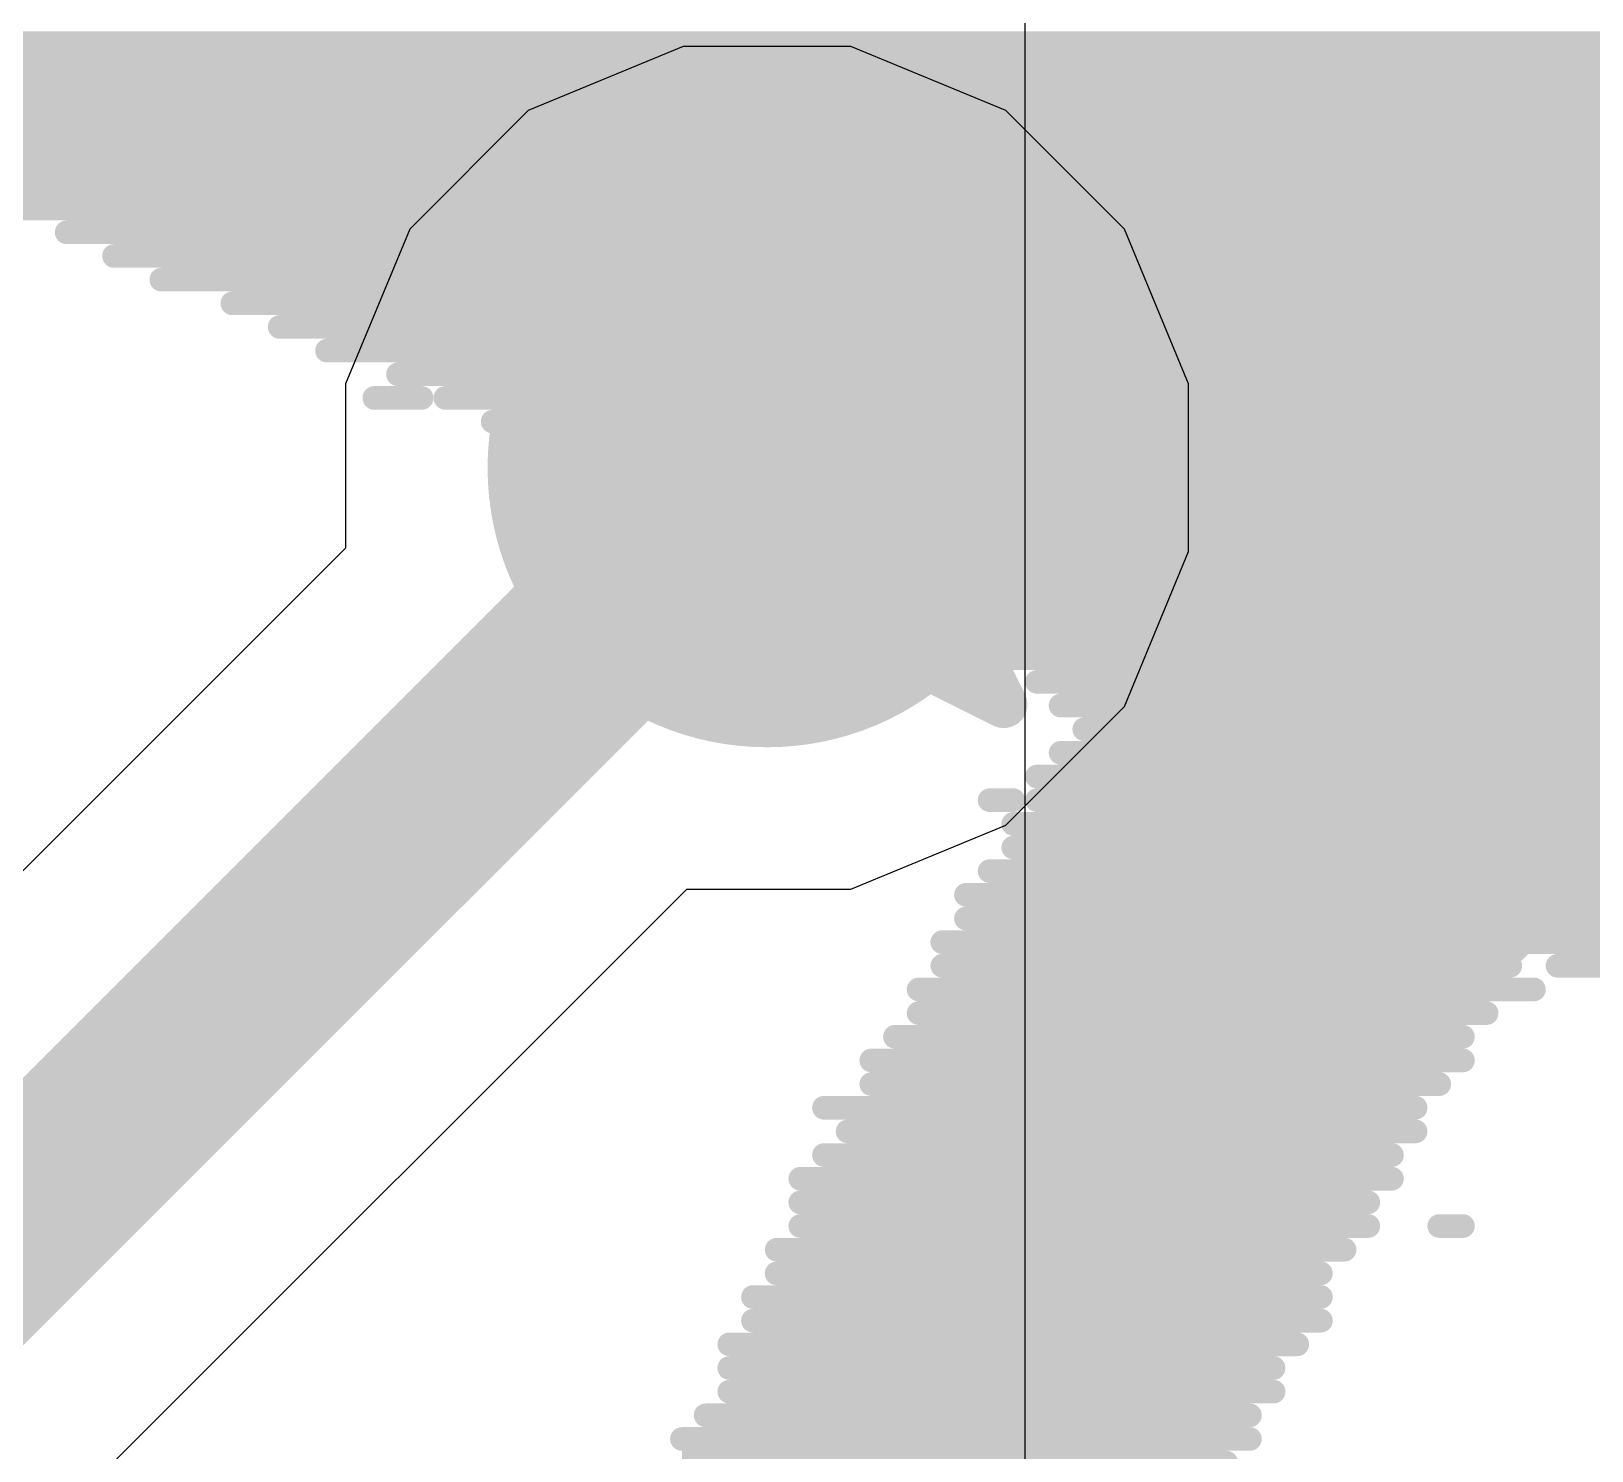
# Model space of a CAD drawing. Header units: inches. Extents: x -5 to 247, y -53 to 67.
# Drawn here: x 28.115 to 29.79, y -14.085 to -12.561 of the extents above; entities that cross this region are included whole.
import ezdxf

# ---------------------------------------------------------------- set-up
doc = ezdxf.new("R2010")
doc.units = ezdxf.units.IN
for name, color, linetype in [('Bottom Layer', 5, 'Continuous'), ('Bottom Overlay', 54, 'Continuous'), ('Drill Drawing', 1, 'Continuous'), ('Top Layer', 1, 'Continuous'), ('Via Holes', 16, 'Continuous')]:
    doc.layers.add(name, color=color, linetype=linetype)

msp = doc.modelspace()

# ---------------------------------------------------------------- hatches: boundary and pattern name
at = {"layer": 'Bottom Layer'}
h = msp.add_hatch(color=5, dxfattribs=at)
edge = h.paths.add_edge_path()
edge.add_arc((28.9052, -13.0302), 0.3, 0, 360)
at = {"layer": 'Top Layer'}
h = msp.add_hatch(color=1, dxfattribs=at)
edge = h.paths.add_edge_path()
edge.add_arc((28.9052, -13.0302), 0.3, 0, 360)
at = {"layer": 'Via Holes'}
h = msp.add_hatch(color=7, dxfattribs=at)
edge = h.paths.add_edge_path()
edge.add_arc((28.9052, -13.0302), 0.15, 0, 360)

# ---------------------------------------------------------------- linework, layer by layer
at = {"layer": 'Bottom Layer'}
for p, q in [((28.8152, -12.5778), (28.6489, -12.6467)), ((28.9952, -12.5778), (28.8152, -12.5778)), ((29.1615, -12.6467), (28.9952, -12.5778)), ((28.6489, -12.6467), (28.5217, -12.7739)), ((29.2887, -12.7739), (29.1615, -12.6467)), ((28.5217, -12.7739), (28.4528, -12.9402)), ((29.3576, -12.9402), (29.2887, -12.7739)), ((28.4528, -12.9402), (28.4528, -13.1164)), ((29.3576, -13.1202), (29.3576, -12.9402)), ((28.4528, -13.1164), (26.0979, -15.4712)), ((29.2887, -13.2865), (29.3576, -13.1202)), ((29.1615, -13.4137), (29.2887, -13.2865)), ((28.9952, -13.4826), (29.1615, -13.4137)), ((28.1977, -14.1039), (28.819, -13.4826)), ((28.819, -13.4826), (28.9952, -13.4826))]:
    msp.add_line(p, q, dxfattribs=at)
msp.add_lwpolyline([(26.2052, -15.7302, 0.2032, 0.2032, 0), (28.9052, -13.0302, 0.2032, 0.2032, 0)], format="xyseb", dxfattribs=at)
msp.add_lwpolyline([(28.8544, -13.0302, 0.1016, 0.1016, 1), (28.956, -13.0302, 0.1016, 0.1016, 1)], format="xyseb", close=True, dxfattribs=at)
at = {"layer": 'Bottom Overlay'}
for points in [[(27.8233, -12.5742, 0.0254, 0.0254, 0), (32.2429, -12.5742, 0.0254, 0.0254, 0)], [(27.7725, -12.5996, 0.0254, 0.0254, 0), (32.2683, -12.5996, 0.0254, 0.0254, 0)], [(27.7979, -12.625, 0.0254, 0.0254, 0), (32.2937, -12.625, 0.0254, 0.0254, 0)], [(27.8487, -12.6504, 0.0254, 0.0254, 0), (32.3191, -12.6504, 0.0254, 0.0254, 0)], [(27.8995, -12.6758, 0.0254, 0.0254, 0), (32.3445, -12.6758, 0.0254, 0.0254, 0)], [(27.9757, -12.7012, 0.0254, 0.0254, 0), (32.3699, -12.7012, 0.0254, 0.0254, 0)], [(28.0265, -12.7266, 0.0254, 0.0254, 0), (32.3953, -12.7266, 0.0254, 0.0254, 0)], [(28.0773, -12.752, 0.0254, 0.0254, 0), (32.4207, -12.752, 0.0254, 0.0254, 0)], [(28.1535, -12.7774, 0.0254, 0.0254, 0), (32.4715, -12.7774, 0.0254, 0.0254, 0)], [(28.2043, -12.8028, 0.0254, 0.0254, 0), (32.4969, -12.8028, 0.0254, 0.0254, 0)], [(28.2551, -12.8282, 0.0254, 0.0254, 0), (32.5223, -12.8282, 0.0254, 0.0254, 0)], [(28.3313, -12.8536, 0.0254, 0.0254, 0), (32.5477, -12.8536, 0.0254, 0.0254, 0)], [(28.3821, -12.879, 0.0254, 0.0254, 0), (32.5731, -12.879, 0.0254, 0.0254, 0)], [(28.4329, -12.9044, 0.0254, 0.0254, 0), (32.5985, -12.9044, 0.0254, 0.0254, 0)], [(28.5091, -12.9298, 0.0254, 0.0254, 0), (32.6239, -12.9298, 0.0254, 0.0254, 0)], [(28.4837, -12.9552, 0.0254, 0.0254, 0), (28.5345, -12.9552, 0.0254, 0.0254, 0)], [(28.5599, -12.9552, 0.0254, 0.0254, 0), (32.6493, -12.9552, 0.0254, 0.0254, 0)], [(28.6107, -12.9806, 0.0254, 0.0254, 0), (32.6747, -12.9806, 0.0254, 0.0254, 0)], [(28.6869, -13.006, 0.0254, 0.0254, 0), (32.7255, -13.006, 0.0254, 0.0254, 0)], [(28.7123, -13.0314, 0.0254, 0.0254, 0), (32.7509, -13.0314, 0.0254, 0.0254, 0)], [(28.7885, -13.0568, 0.0254, 0.0254, 0), (32.8017, -13.0568, 0.0254, 0.0254, 0)], [(28.8393, -13.0822, 0.0254, 0.0254, 0), (32.8017, -13.0822, 0.0254, 0.0254, 0)], [(28.8901, -13.1076, 0.0254, 0.0254, 0), (32.8525, -13.1076, 0.0254, 0.0254, 0)], [(28.8393, -13.133, 0.0254, 0.0254, 0), (28.8647, -13.133, 0.0254, 0.0254, 0)], [(28.9409, -13.133, 0.0254, 0.0254, 0), (32.8525, -13.133, 0.0254, 0.0254, 0)], [(28.9917, -13.1584, 0.0254, 0.0254, 0), (32.9033, -13.1584, 0.0254, 0.0254, 0)], [(29.0425, -13.1838, 0.0254, 0.0254, 0), (32.9033, -13.1838, 0.0254, 0.0254, 0)], [(29.0679, -13.2092, 0.0254, 0.0254, 0), (32.9541, -13.2092, 0.0254, 0.0254, 0)], [(29.1187, -13.2346, 0.0254, 0.0254, 0), (32.9795, -13.2346, 0.0254, 0.0254, 0)], [(29.1949, -13.26, 0.0254, 0.0254, 0), (33.0049, -13.26, 0.0254, 0.0254, 0)], [(29.2203, -13.2854, 0.0254, 0.0254, 0), (33.0303, -13.2854, 0.0254, 0.0254, 0)], [(29.2457, -13.3108, 0.0254, 0.0254, 0), (33.0557, -13.3108, 0.0254, 0.0254, 0)], [(29.2203, -13.3362, 0.0254, 0.0254, 0), (33.0811, -13.3362, 0.0254, 0.0254, 0)], [(29.1949, -13.3616, 0.0254, 0.0254, 0), (33.1065, -13.3616, 0.0254, 0.0254, 0)], [(29.1441, -13.387, 0.0254, 0.0254, 0), (29.1695, -13.387, 0.0254, 0.0254, 0)], [(29.1949, -13.387, 0.0254, 0.0254, 0), (33.1319, -13.387, 0.0254, 0.0254, 0)], [(29.1695, -13.4124, 0.0254, 0.0254, 0), (33.1827, -13.4124, 0.0254, 0.0254, 0)], [(29.1695, -13.4378, 0.0254, 0.0254, 0), (33.2081, -13.4378, 0.0254, 0.0254, 0)], [(29.1441, -13.4632, 0.0254, 0.0254, 0), (33.2335, -13.4632, 0.0254, 0.0254, 0)], [(29.1187, -13.4886, 0.0254, 0.0254, 0), (33.2589, -13.4886, 0.0254, 0.0254, 0)], [(29.1187, -13.514, 0.0254, 0.0254, 0), (33.2843, -13.514, 0.0254, 0.0254, 0)], [(29.0933, -13.5394, 0.0254, 0.0254, 0), (33.3097, -13.5394, 0.0254, 0.0254, 0)], [(29.0933, -13.5648, 0.0254, 0.0254, 0), (29.7029, -13.5648, 0.0254, 0.0254, 0)], [(29.7537, -13.5648, 0.0254, 0.0254, 0), (33.3351, -13.5648, 0.0254, 0.0254, 0)], [(29.0679, -13.5902, 0.0254, 0.0254, 0), (29.7283, -13.5902, 0.0254, 0.0254, 0)], [(29.0679, -13.6156, 0.0254, 0.0254, 0), (29.6775, -13.6156, 0.0254, 0.0254, 0)], [(29.0425, -13.641, 0.0254, 0.0254, 0), (29.6521, -13.641, 0.0254, 0.0254, 0)], [(29.0171, -13.6664, 0.0254, 0.0254, 0), (29.6521, -13.6664, 0.0254, 0.0254, 0)], [(29.0171, -13.6918, 0.0254, 0.0254, 0), (29.6267, -13.6918, 0.0254, 0.0254, 0)], [(28.9663, -13.7172, 0.0254, 0.0254, 0), (29.6013, -13.7172, 0.0254, 0.0254, 0)], [(28.9917, -13.7426, 0.0254, 0.0254, 0), (29.6013, -13.7426, 0.0254, 0.0254, 0)], [(28.9663, -13.768, 0.0254, 0.0254, 0), (29.5759, -13.768, 0.0254, 0.0254, 0)], [(28.9409, -13.7934, 0.0254, 0.0254, 0), (29.5759, -13.7934, 0.0254, 0.0254, 0)], [(28.9409, -13.8188, 0.0254, 0.0254, 0), (29.5505, -13.8188, 0.0254, 0.0254, 0)], [(28.9409, -13.8442, 0.0254, 0.0254, 0), (29.5505, -13.8442, 0.0254, 0.0254, 0)], [(29.6267, -13.8442, 0.0254, 0.0254, 0), (29.6521, -13.8442, 0.0254, 0.0254, 0)], [(28.9155, -13.8696, 0.0254, 0.0254, 0), (29.5251, -13.8696, 0.0254, 0.0254, 0)], [(28.9155, -13.895, 0.0254, 0.0254, 0), (29.4997, -13.895, 0.0254, 0.0254, 0)], [(28.8901, -13.9204, 0.0254, 0.0254, 0), (29.4997, -13.9204, 0.0254, 0.0254, 0)], [(28.8901, -13.9458, 0.0254, 0.0254, 0), (29.4997, -13.9458, 0.0254, 0.0254, 0)], [(28.8647, -13.9712, 0.0254, 0.0254, 0), (29.4743, -13.9712, 0.0254, 0.0254, 0)], [(28.8647, -13.9966, 0.0254, 0.0254, 0), (29.4489, -13.9966, 0.0254, 0.0254, 0)], [(28.8647, -14.022, 0.0254, 0.0254, 0), (29.4489, -14.022, 0.0254, 0.0254, 0)], [(28.8393, -14.0474, 0.0254, 0.0254, 0), (29.4235, -14.0474, 0.0254, 0.0254, 0)], [(28.8139, -14.0728, 0.0254, 0.0254, 0), (29.4235, -14.0728, 0.0254, 0.0254, 0)], [(28.8139, -14.0982, 0.0254, 0.0254, 0), (29.3981, -14.0982, 0.0254, 0.0254, 0)]]:
    msp.add_lwpolyline(points, format="xyseb", dxfattribs=at)
for points in [[(28.1471, -12.7774, 0.0127, 0.0127, 1), (28.1598, -12.7774, 0.0127, 0.0127, 1)], [(28.1979, -12.8028, 0.0127, 0.0127, 1), (28.2106, -12.8028, 0.0127, 0.0127, 1)], [(28.2487, -12.8282, 0.0127, 0.0127, 1), (28.2614, -12.8282, 0.0127, 0.0127, 1)], [(28.3249, -12.8536, 0.0127, 0.0127, 1), (28.3376, -12.8536, 0.0127, 0.0127, 1)], [(28.3757, -12.879, 0.0127, 0.0127, 1), (28.3884, -12.879, 0.0127, 0.0127, 1)], [(28.4265, -12.9044, 0.0127, 0.0127, 1), (28.4392, -12.9044, 0.0127, 0.0127, 1)], [(28.5027, -12.9298, 0.0127, 0.0127, 1), (28.5154, -12.9298, 0.0127, 0.0127, 1)], [(28.4773, -12.9552, 0.0127, 0.0127, 1), (28.49, -12.9552, 0.0127, 0.0127, 1)], [(28.5281, -12.9552, 0.0127, 0.0127, 1), (28.5408, -12.9552, 0.0127, 0.0127, 1)], [(28.5535, -12.9552, 0.0127, 0.0127, 1), (28.5662, -12.9552, 0.0127, 0.0127, 1)], [(28.6043, -12.9806, 0.0127, 0.0127, 1), (28.617, -12.9806, 0.0127, 0.0127, 1)], [(28.6805, -13.006, 0.0127, 0.0127, 1), (28.6932, -13.006, 0.0127, 0.0127, 1)], [(28.7059, -13.0314, 0.0127, 0.0127, 1), (28.7186, -13.0314, 0.0127, 0.0127, 1)], [(28.7821, -13.0568, 0.0127, 0.0127, 1), (28.7948, -13.0568, 0.0127, 0.0127, 1)], [(28.8329, -13.0822, 0.0127, 0.0127, 1), (28.8456, -13.0822, 0.0127, 0.0127, 1)], [(28.8837, -13.1076, 0.0127, 0.0127, 1), (28.8964, -13.1076, 0.0127, 0.0127, 1)], [(28.8329, -13.133, 0.0127, 0.0127, 1), (28.8456, -13.133, 0.0127, 0.0127, 1)], [(28.8583, -13.133, 0.0127, 0.0127, 1), (28.871, -13.133, 0.0127, 0.0127, 1)], [(28.9345, -13.133, 0.0127, 0.0127, 1), (28.9472, -13.133, 0.0127, 0.0127, 1)], [(28.9853, -13.1584, 0.0127, 0.0127, 1), (28.998, -13.1584, 0.0127, 0.0127, 1)], [(29.0361, -13.1838, 0.0127, 0.0127, 1), (29.0488, -13.1838, 0.0127, 0.0127, 1)], [(29.0615, -13.2092, 0.0127, 0.0127, 1), (29.0742, -13.2092, 0.0127, 0.0127, 1)], [(29.1123, -13.2346, 0.0127, 0.0127, 1), (29.125, -13.2346, 0.0127, 0.0127, 1)], [(29.1885, -13.26, 0.0127, 0.0127, 1), (29.2012, -13.26, 0.0127, 0.0127, 1)], [(29.2139, -13.2854, 0.0127, 0.0127, 1), (29.2266, -13.2854, 0.0127, 0.0127, 1)], [(29.2393, -13.3108, 0.0127, 0.0127, 1), (29.252, -13.3108, 0.0127, 0.0127, 1)], [(29.2139, -13.3362, 0.0127, 0.0127, 1), (29.2266, -13.3362, 0.0127, 0.0127, 1)], [(29.1885, -13.3616, 0.0127, 0.0127, 1), (29.2012, -13.3616, 0.0127, 0.0127, 1)], [(29.1377, -13.387, 0.0127, 0.0127, 1), (29.1504, -13.387, 0.0127, 0.0127, 1)], [(29.1631, -13.387, 0.0127, 0.0127, 1), (29.1758, -13.387, 0.0127, 0.0127, 1)], [(29.1885, -13.387, 0.0127, 0.0127, 1), (29.2012, -13.387, 0.0127, 0.0127, 1)], [(29.1631, -13.4124, 0.0127, 0.0127, 1), (29.1758, -13.4124, 0.0127, 0.0127, 1)], [(29.1631, -13.4378, 0.0127, 0.0127, 1), (29.1758, -13.4378, 0.0127, 0.0127, 1)], [(29.1377, -13.4632, 0.0127, 0.0127, 1), (29.1504, -13.4632, 0.0127, 0.0127, 1)], [(29.1123, -13.4886, 0.0127, 0.0127, 1), (29.125, -13.4886, 0.0127, 0.0127, 1)], [(29.1123, -13.514, 0.0127, 0.0127, 1), (29.125, -13.514, 0.0127, 0.0127, 1)], [(29.0869, -13.5394, 0.0127, 0.0127, 1), (29.0996, -13.5394, 0.0127, 0.0127, 1)], [(29.0869, -13.5648, 0.0127, 0.0127, 1), (29.0996, -13.5648, 0.0127, 0.0127, 1)], [(29.6965, -13.5648, 0.0127, 0.0127, 1), (29.7092, -13.5648, 0.0127, 0.0127, 1)], [(29.7473, -13.5648, 0.0127, 0.0127, 1), (29.76, -13.5648, 0.0127, 0.0127, 1)], [(29.0615, -13.5902, 0.0127, 0.0127, 1), (29.0742, -13.5902, 0.0127, 0.0127, 1)], [(29.7219, -13.5902, 0.0127, 0.0127, 1), (29.7346, -13.5902, 0.0127, 0.0127, 1)], [(29.0615, -13.6156, 0.0127, 0.0127, 1), (29.0742, -13.6156, 0.0127, 0.0127, 1)], [(29.6711, -13.6156, 0.0127, 0.0127, 1), (29.6838, -13.6156, 0.0127, 0.0127, 1)], [(29.0361, -13.641, 0.0127, 0.0127, 1), (29.0488, -13.641, 0.0127, 0.0127, 1)], [(29.6457, -13.641, 0.0127, 0.0127, 1), (29.6584, -13.641, 0.0127, 0.0127, 1)], [(29.0107, -13.6664, 0.0127, 0.0127, 1), (29.0234, -13.6664, 0.0127, 0.0127, 1)], [(29.6457, -13.6664, 0.0127, 0.0127, 1), (29.6584, -13.6664, 0.0127, 0.0127, 1)], [(29.0107, -13.6918, 0.0127, 0.0127, 1), (29.0234, -13.6918, 0.0127, 0.0127, 1)], [(29.6203, -13.6918, 0.0127, 0.0127, 1), (29.633, -13.6918, 0.0127, 0.0127, 1)], [(28.9599, -13.7172, 0.0127, 0.0127, 1), (28.9726, -13.7172, 0.0127, 0.0127, 1)], [(29.5949, -13.7172, 0.0127, 0.0127, 1), (29.6076, -13.7172, 0.0127, 0.0127, 1)], [(28.9853, -13.7426, 0.0127, 0.0127, 1), (28.998, -13.7426, 0.0127, 0.0127, 1)], [(29.5949, -13.7426, 0.0127, 0.0127, 1), (29.6076, -13.7426, 0.0127, 0.0127, 1)], [(28.9599, -13.768, 0.0127, 0.0127, 1), (28.9726, -13.768, 0.0127, 0.0127, 1)], [(29.5695, -13.768, 0.0127, 0.0127, 1), (29.5822, -13.768, 0.0127, 0.0127, 1)], [(28.9345, -13.7934, 0.0127, 0.0127, 1), (28.9472, -13.7934, 0.0127, 0.0127, 1)], [(29.5695, -13.7934, 0.0127, 0.0127, 1), (29.5822, -13.7934, 0.0127, 0.0127, 1)], [(28.9345, -13.8188, 0.0127, 0.0127, 1), (28.9472, -13.8188, 0.0127, 0.0127, 1)], [(29.5441, -13.8188, 0.0127, 0.0127, 1), (29.5568, -13.8188, 0.0127, 0.0127, 1)], [(28.9345, -13.8442, 0.0127, 0.0127, 1), (28.9472, -13.8442, 0.0127, 0.0127, 1)], [(29.5441, -13.8442, 0.0127, 0.0127, 1), (29.5568, -13.8442, 0.0127, 0.0127, 1)], [(29.6203, -13.8442, 0.0127, 0.0127, 1), (29.633, -13.8442, 0.0127, 0.0127, 1)], [(29.6457, -13.8442, 0.0127, 0.0127, 1), (29.6584, -13.8442, 0.0127, 0.0127, 1)], [(28.9091, -13.8696, 0.0127, 0.0127, 1), (28.9218, -13.8696, 0.0127, 0.0127, 1)], [(29.5187, -13.8696, 0.0127, 0.0127, 1), (29.5314, -13.8696, 0.0127, 0.0127, 1)], [(28.9091, -13.895, 0.0127, 0.0127, 1), (28.9218, -13.895, 0.0127, 0.0127, 1)], [(29.4933, -13.895, 0.0127, 0.0127, 1), (29.506, -13.895, 0.0127, 0.0127, 1)], [(28.8837, -13.9204, 0.0127, 0.0127, 1), (28.8964, -13.9204, 0.0127, 0.0127, 1)], [(29.4933, -13.9204, 0.0127, 0.0127, 1), (29.506, -13.9204, 0.0127, 0.0127, 1)], [(28.8837, -13.9458, 0.0127, 0.0127, 1), (28.8964, -13.9458, 0.0127, 0.0127, 1)], [(29.4933, -13.9458, 0.0127, 0.0127, 1), (29.506, -13.9458, 0.0127, 0.0127, 1)], [(28.8583, -13.9712, 0.0127, 0.0127, 1), (28.871, -13.9712, 0.0127, 0.0127, 1)], [(29.4679, -13.9712, 0.0127, 0.0127, 1), (29.4806, -13.9712, 0.0127, 0.0127, 1)], [(28.8583, -13.9966, 0.0127, 0.0127, 1), (28.871, -13.9966, 0.0127, 0.0127, 1)], [(29.4425, -13.9966, 0.0127, 0.0127, 1), (29.4552, -13.9966, 0.0127, 0.0127, 1)], [(28.8583, -14.022, 0.0127, 0.0127, 1), (28.871, -14.022, 0.0127, 0.0127, 1)], [(29.4425, -14.022, 0.0127, 0.0127, 1), (29.4552, -14.022, 0.0127, 0.0127, 1)], [(28.8329, -14.0474, 0.0127, 0.0127, 1), (28.8456, -14.0474, 0.0127, 0.0127, 1)], [(29.4171, -14.0474, 0.0127, 0.0127, 1), (29.4298, -14.0474, 0.0127, 0.0127, 1)], [(28.8075, -14.0728, 0.0127, 0.0127, 1), (28.8202, -14.0728, 0.0127, 0.0127, 1)], [(29.4171, -14.0728, 0.0127, 0.0127, 1), (29.4298, -14.0728, 0.0127, 0.0127, 1)], [(29.3917, -14.0982, 0.0127, 0.0127, 1), (29.4044, -14.0982, 0.0127, 0.0127, 1)]]:
    msp.add_lwpolyline(points, format="xyseb", close=True, dxfattribs=at)
at = {"layer": 'Drill Drawing'}
for points in [[(28.6512, -12.7762, 0.0508, 0.0508, 0), (28.9052, -12.9032, 0.0508, 0.0508, 0)], [(28.6512, -12.7762, 0.0508, 0.0508, 0), (28.7782, -13.0302, 0.0508, 0.0508, 0)], [(28.9052, -12.9032, 0.0508, 0.0508, 0), (29.1592, -12.7762, 0.0508, 0.0508, 0)], [(29.0322, -13.0302, 0.0508, 0.0508, 0), (29.1592, -12.7762, 0.0508, 0.0508, 0)], [(28.6512, -13.2842, 0.0508, 0.0508, 0), (28.7782, -13.0302, 0.0508, 0.0508, 0)], [(29.0322, -13.0302, 0.0508, 0.0508, 0), (29.1592, -13.2842, 0.0508, 0.0508, 0)], [(28.6512, -13.2842, 0.0508, 0.0508, 0), (28.9052, -13.1572, 0.0508, 0.0508, 0)], [(28.9052, -13.1572, 0.0508, 0.0508, 0), (29.1592, -13.2842, 0.0508, 0.0508, 0)]]:
    msp.add_lwpolyline(points, format="xyseb", dxfattribs=at)
for points in [[(28.6385, -12.7762, 0.0254, 0.0254, 1), (28.6639, -12.7762, 0.0254, 0.0254, 1)], [(28.6385, -12.7762, 0.0254, 0.0254, 1), (28.6639, -12.7762, 0.0254, 0.0254, 1)], [(29.1465, -12.7762, 0.0254, 0.0254, 1), (29.1719, -12.7762, 0.0254, 0.0254, 1)], [(29.1465, -12.7762, 0.0254, 0.0254, 1), (29.1719, -12.7762, 0.0254, 0.0254, 1)], [(28.8925, -12.9032, 0.0254, 0.0254, 1), (28.9179, -12.9032, 0.0254, 0.0254, 1)], [(28.8925, -12.9032, 0.0254, 0.0254, 1), (28.9179, -12.9032, 0.0254, 0.0254, 1)], [(28.7655, -13.0302, 0.0254, 0.0254, 1), (28.7909, -13.0302, 0.0254, 0.0254, 1)], [(28.7655, -13.0302, 0.0254, 0.0254, 1), (28.7909, -13.0302, 0.0254, 0.0254, 1)], [(29.0195, -13.0302, 0.0254, 0.0254, 1), (29.0449, -13.0302, 0.0254, 0.0254, 1)], [(29.0195, -13.0302, 0.0254, 0.0254, 1), (29.0449, -13.0302, 0.0254, 0.0254, 1)], [(28.8925, -13.1572, 0.0254, 0.0254, 1), (28.9179, -13.1572, 0.0254, 0.0254, 1)], [(28.8925, -13.1572, 0.0254, 0.0254, 1), (28.9179, -13.1572, 0.0254, 0.0254, 1)], [(28.6385, -13.2842, 0.0254, 0.0254, 1), (28.6639, -13.2842, 0.0254, 0.0254, 1)], [(28.6385, -13.2842, 0.0254, 0.0254, 1), (28.6639, -13.2842, 0.0254, 0.0254, 1)], [(29.1465, -13.2842, 0.0254, 0.0254, 1), (29.1719, -13.2842, 0.0254, 0.0254, 1)], [(29.1465, -13.2842, 0.0254, 0.0254, 1), (29.1719, -13.2842, 0.0254, 0.0254, 1)]]:
    msp.add_lwpolyline(points, format="xyseb", close=True, dxfattribs=at)
at = {"layer": 'Top Layer'}
msp.add_line((29.1823, -14.6824), (29.1823, -12.509), dxfattribs=at)
for points in [[(28.9052, -13.0302, 0.2032, 0.2032, 0), (34.0296, -13.0302, 0.2032, 0.2032, 0)], [(28.9052, -13.0302, 0.2032, 0.2032, 0), (28.9052, -13.0302, 0.2032, 0.2032, 0)], [(28.448, -14.6824, 0.2032, 0.2032, 0), (29.6874, -13.443, 0.2032, 0.2032, 0)], [(29.6874, -13.443, 0.2032, 0.2032, 0), (34.2895, -13.443, 0.2032, 0.2032, 0)]]:
    msp.add_lwpolyline(points, format="xyseb", dxfattribs=at)
for points in [[(28.8544, -13.0302, 0.1016, 0.1016, 1), (28.956, -13.0302, 0.1016, 0.1016, 1)], [(28.8544, -13.0302, 0.1016, 0.1016, 1), (28.956, -13.0302, 0.1016, 0.1016, 1)], [(28.8544, -13.0302, 0.1016, 0.1016, 1), (28.956, -13.0302, 0.1016, 0.1016, 1)], [(29.6366, -13.443, 0.1016, 0.1016, 1), (29.7382, -13.443, 0.1016, 0.1016, 1)], [(29.6366, -13.443, 0.1016, 0.1016, 1), (29.7382, -13.443, 0.1016, 0.1016, 1)]]:
    msp.add_lwpolyline(points, format="xyseb", close=True, dxfattribs=at)

doc.saveas('drawing.dxf')
